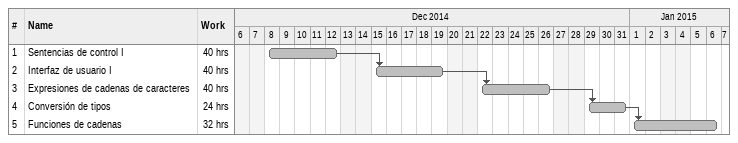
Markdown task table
| ID | Task | Start | Finish | Predecessors | Work (h) |
|---|---|---|---|---|---|
| 1 | Sentencias de control I | 2014-12-08 | 2014-12-12 |  | 40 |
| 2 | Interfaz de usuario I | 2014-12-15 | 2014-12-19 | 1 | 40 |
| 3 | Expresiones de cadenas de caracteres | 2014-12-22 | 2014-12-26 | 2 | 40 |
| 4 | Conversión de tipos | 2014-12-29 | 2014-12-31 | 3 | 24 |
| 5 | Funciones de cadenas | 2015-01-01 | 2015-01-06 | 4 | 32 |
